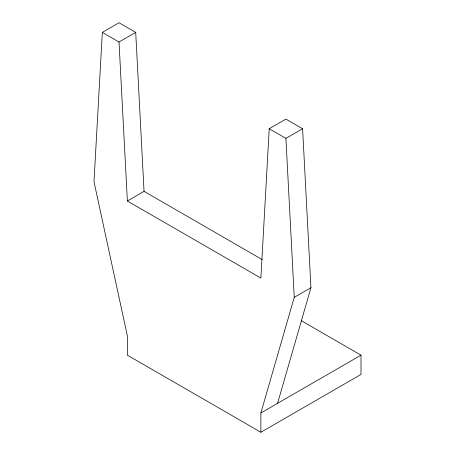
<?xml version="1.0" encoding="UTF-8"?>
<svg xmlns="http://www.w3.org/2000/svg" width="455" height="455" viewBox="0 0 455 455"><rect width="100%" height="100%" fill="white"/><g stroke="black" fill="none" stroke-linecap="round" stroke-linejoin="round"><path stroke-width="0.68" d="M262.182 259.572L144.059 191.367L135.709 32.385L119.022 22.75L102.335 32.385L93.992 181.733L127.366 335.898L127.366 355.167L260.88 432.25L361.008 374.437L361.008 355.167L301.329 320.712M277.567 403.346L310.941 287.719L302.598 128.737L285.911 119.102L269.224 128.737L260.88 278.085L127.366 201.002L119.022 42.019L102.335 32.385M260.88 432.25L260.88 412.981L294.254 297.354L285.911 138.371L269.224 128.737M119.022 42.019L135.709 32.385M127.366 201.002L144.059 191.367M285.911 138.371L302.598 128.737M294.254 297.354L310.941 287.719M260.88 412.981L361.008 355.167"/></g></svg>
